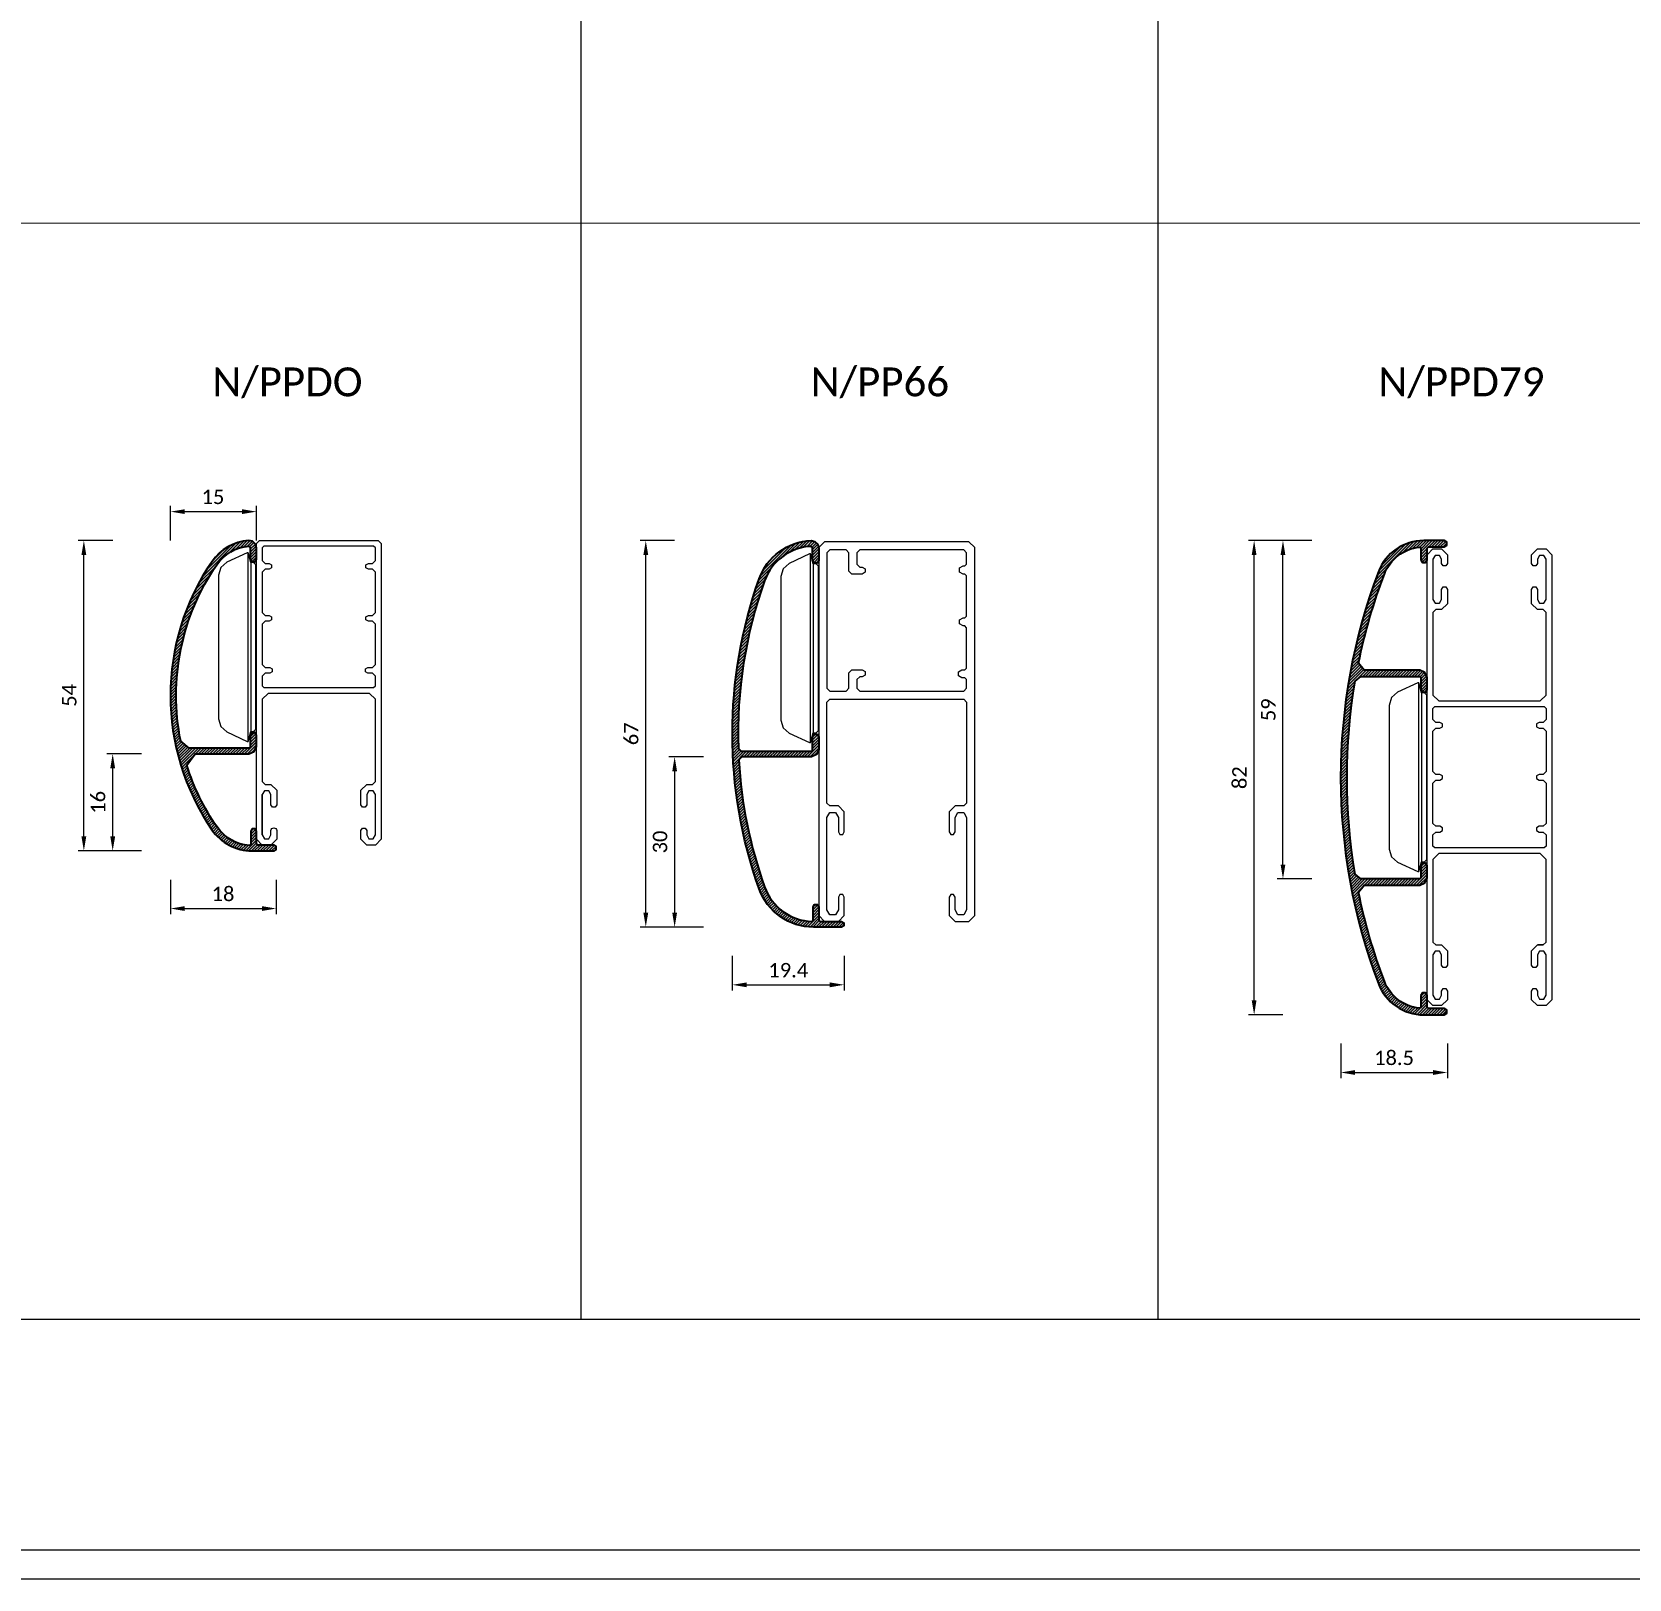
# Model space of a CAD drawing. Header units: millimetres. Extents: x 0 to 7790, y 0 to 17467.
# Drawn here: x 249.9 to 526.7, y 14745.7 to 15013.8 of the extents above; entities that cross this region are included whole.
import ezdxf

# ---------------------------------------------------------------- set-up
doc = ezdxf.new("R2010")
doc.units = ezdxf.units.MM
doc.header["$PDMODE"] = 35
doc.linetypes.add('AM_ISO02W050x2', pattern=[3.75, 3, -0.75])
doc.layers.get('0').update_dxf_attribs({"lineweight": 15})
for name, color, linetype, lineweight in [('_MB_kreskowanie_profile_0.09', 7, 'Continuous', 9), ('_MB_profile_0.25', 7, 'Continuous', 25), ('_MB_ramka_0.15', 124, 'Continuous', 15), ('_MB_solid', 7, 'Continuous', 9), ('_MB_tekst_0.25', 40, 'Continuous', 25), ('_MB_wymiar_detal_0.09', 94, 'Continuous', 9)]:
    doc.layers.add(name, color=color, linetype=linetype, lineweight=lineweight)
doc.layers.add('_MB_pomocnicze_niedrukowane', color=220, linetype='Continuous', lineweight=15, plot=False)
doc.styles.add('_MB_Calibri_Light_2.5', font='calibril.ttf', dxfattribs={"height": 2.5})
doc.dimstyles.new('_MB_detal', dxfattribs={"dimscale": 10, "dimtxt": 2.5, "dimasz": 2.5, "dimexe": 1, "dimexo": 1, "dimgap": 1.25, "dimtad": 1, "dimdsep": 46, "dimtxsty": '_MB_Calibri_Light_2.5', "dimcen": -2.5, "dimclrd": 256, "dimclre": 256, "dimclrt": 40, "dimazin": 0, "dimtfac": 0.2, "dimtmove": 1, "dimatfit": 1, "dimfxl": 5, "dimfxlon": 1, "dimtolj": 1, "dimlwd": -1, "dimlwe": -1, "dimarcsym": 0})

# ---------------------------------------------------------------- blocks, each defined once
blk = doc.blocks.new('-PP66_niewidoczne')
at = {"layer": '_MB_pomocnicze_niedrukowane'}
blk.add_lwpolyline([(4.4, 4.2), (4.15, 4.63), (3.65, 4.63), (3.4, 4.2), (3.4, 2), (2.9, 1.13), (1.9, 1.13), (1.4, 2), (1.4, 18), (1.9, 18.87), (2.9, 18.87), (3.4, 18), (3.4, 15.5), (3.65, 15.07), (4.15, 15.07), (4.4, 15.5), (4.4, 19), (3.4, 20), (1.9, 20), (1.4, 20.5), (1.4, 38), (1.9, 38.5), (25.1, 38.5), (25.6, 38), (25.6, 20.5), (25.1, 20), (23.6, 20), (22.6, 19), (22.6, 15.5), (22.85, 15.07), (23.35, 15.07), (23.6, 15.5), (23.6, 18), (24.1, 18.87), (25.1, 18.87), (25.6, 18), (25.6, 2), (25.1, 1.13), (24.1, 1.13), (23.6, 2), (23.6, 4.2), (23.35, 4.63), (22.85, 4.63), (22.6, 4.2), (22.6, 1), (23.6, 0), (26, 0), (27, 1), (27, 64.8), (26, 65.8), (1, 65.8), (0, 64.8), (0, 1), (1, 0), (3.4, 0), (4.4, 1)], close=True, dxfattribs=at)
blk.add_lwpolyline([(24.9, 42.2), (24.8, 42.2), (24.19, 42.55), (24.19, 43.25), (24.8, 43.6), (25.3, 43.6), (25.6, 43.9), (25.6, 50.9), (25.3, 51.2), (25, 51.2), (24.39, 51.55), (24.39, 52.25), (25, 52.6), (25.3, 52.6), (25.6, 52.9), (25.6, 59.9), (25.3, 60.2), (25, 60.2), (24.39, 60.55), (24.39, 61.25), (25, 61.6), (25.3, 61.6), (25.6, 61.9), (25.6, 63.9), (25.1, 64.4), (7.1, 64.4), (6.6, 63.9), (6.6, 61.9), (7.1, 61.4), (7.5, 61.4), (8.02, 61.1), (8.02, 60.5), (7.5, 60.2), (5.7, 60.2), (5.2, 60.7), (5.2, 63.9), (4.7, 64.4), (1.9, 64.4), (1.4, 63.9), (1.4, 40.4), (1.9, 39.9), (4.7, 39.9), (5.2, 40.4), (5.2, 43.1), (5.7, 43.6), (7.5, 43.6), (8.02, 43.3), (8.02, 42.7), (7.5, 42.4), (7.1, 42.4), (6.6, 41.9), (6.6, 40.4), (7.1, 39.9), (25.1, 39.9), (25.6, 40.4), (25.6, 41.9), (25.3, 42.2), (24.8, 42.2)], dxfattribs=at)
blk = doc.blocks.new('*D648')
at = {"layer": '_MB_wymiar_detal_0.09', "transparency": 16777216}
for p, q in [((371.31, 14853.68), (371.31, 14847.68)), ((390.71, 14853.68), (390.71, 14847.68)), ((373.81, 14848.68), (388.21, 14848.68))]:
    blk.add_line(p, q, dxfattribs=at)
for points in [[(373.81, 14849.09), (373.81, 14848.26), (371.31, 14848.68)], [(388.21, 14849.09), (388.21, 14848.26), (390.71, 14848.68)]]:
    blk.add_solid(points, dxfattribs=at)
at = {"layer": 'Defpoints', "color": 0, "transparency": 16777216}
for p in [(371.31, 14892.18), (390.71, 14859.18), (390.71, 14848.68)]:
    blk.add_point(p, dxfattribs=at)
at = {"layer": '_MB_wymiar_detal_0.09', "color": 40, "transparency": 16777216, "insert": (381.01, 14851.2), "char_height": 2.5, "attachment_point": 5, "style": '_MB_Calibri_Light_2.5'}
blk.add_mtext('\\A1;19.4', dxfattribs=at)
blk = doc.blocks.new('*D649')
at = {"layer": '_MB_wymiar_detal_0.09', "transparency": 16777216}
for p, q in [((361.31, 14925.68), (355.31, 14925.68)), ((356.31, 14861.18), (356.31, 14923.18)), ((361.31, 14858.68), (355.31, 14858.68))]:
    blk.add_line(p, q, dxfattribs=at)
for points in [[(355.9, 14923.18), (356.73, 14923.18), (356.31, 14925.68)], [(355.9, 14861.18), (356.73, 14861.18), (356.31, 14858.68)]]:
    blk.add_solid(points, dxfattribs=at)
at = {"layer": 'Defpoints', "color": 0, "transparency": 16777216}
for p in [(356.31, 14925.68), (385.01, 14925.68), (385.38, 14858.68)]:
    blk.add_point(p, dxfattribs=at)
at = {"layer": '_MB_wymiar_detal_0.09', "color": 40, "transparency": 16777216, "insert": (353.79, 14892.18), "char_height": 2.5, "attachment_point": 5, "rotation": 90, "style": '_MB_Calibri_Light_2.5'}
blk.add_mtext('\\A1;67', dxfattribs=at)
blk = doc.blocks.new("-N'PP66")
at = {"layer": '_MB_kreskowanie_profile_0.09'}
h = blk.add_hatch(dxfattribs=at)
h.set_pattern_fill('JIS_WOOD', color=256, scale=0.5)
h.set_pattern_definition([(45, (-602.17267, -321.26607), (-0.25, 0.25), [])])
h.paths.add_polyline_path([(0, 28.81), (0, 30.96), (-0.28, 31.43), (-0.83, 31.43), (-1.1, 30.96), (-1.1, 28.71), (-1.3, 28.51), (-13.46, 28.51), (-13.96, 28.99, -0.093854), (-9.41, 58.04, -0.305687), (-1.31, 64), (-1.1, 63.8), (-1.1, 61.56), (-0.83, 61.08), (-0.28, 61.08), (0, 61.56), (0, 63.7), (-0.18, 64.37), (-0.68, 64.85), (-1.35, 65, 0.305556), (-10.35, 58.37, 0.172922), (-10.36, 4.64, 0.317132), (-0.94, -2), (3.9, -2), (4.33, -1.75), (4.33, -1.25), (3.9, -1), (0.2, -1), (0, -0.8), (0, 1.5), (-0.25, 1.93), (-0.75, 1.93), (-1, 1.5), (-1, -0.8), (-1.21, -1, -0.308916), (-9.41, 4.98, -0.071394), (-13.87, 26.98), (-13.37, 27.51), (-1.3, 27.51), (-0.41, 27.92)])
at = {"layer": '_MB_solid'}
blk.add_hatch(color=256, dxfattribs=at).paths.add_polyline_path([(-0.41, 27.92), (0, 28.81), (0, 30.96), (-0.28, 31.43), (-0.83, 31.43), (-1.1, 30.96), (-1.1, 28.71), (-1.3, 28.51), (-13.46, 28.51), (-13.96, 28.99, -0.093854), (-9.41, 58.04, -0.305687), (-1.31, 64), (-1.1, 63.8), (-1.1, 61.56), (-0.83, 61.08), (-0.28, 61.08), (0, 61.56), (0, 63.7), (-0.18, 64.37), (-0.68, 64.85), (-1.35, 65, 0.305556), (-10.35, 58.37, 0.172922), (-10.36, 4.64, 0.317132), (-0.94, -2), (3.9, -2), (4.33, -1.75), (4.33, -1.25), (3.9, -1), (0.2, -1), (0, -0.8), (0, 1.5), (-0.25, 1.93), (-0.75, 1.93), (-1, 1.5), (-1, -0.8), (-1.21, -1, -0.308916), (-9.41, 4.98, -0.071394), (-13.87, 26.98), (-13.37, 27.51), (-1.3, 27.51)])
at = {"layer": '_MB_profile_0.25'}
blk.add_lwpolyline([(-13.87, 26.98, 0.071394), (-9.41, 4.98, 0.308916), (-1.21, -1), (-1, -0.8), (-1, 1.5), (-0.75, 1.93), (-0.25, 1.93), (0, 1.5), (0, -0.8), (0.2, -1), (3.9, -1), (4.33, -1.25), (4.33, -1.75), (3.9, -2), (-0.94, -2, -0.317132), (-10.36, 4.64, -0.172922), (-10.35, 58.37, -0.305556), (-1.35, 65), (-0.68, 64.85), (-0.18, 64.37), (0, 63.7), (0, 61.56), (-0.28, 61.08), (-0.83, 61.08), (-1.1, 61.56), (-1.1, 63.8), (-1.31, 64, 0.305687), (-9.41, 58.04, 0.093854), (-13.96, 28.99), (-13.46, 28.51), (-1.3, 28.51), (-1.1, 28.71), (-1.1, 30.96), (-0.83, 31.43), (-0.28, 31.43), (0, 30.96), (0, 28.81), (-0.41, 27.92), (-1.3, 27.51), (-13.37, 27.51)], format="xyb", close=True, dxfattribs=at)
blk = doc.blocks.new('*D650')
at = {"layer": '_MB_wymiar_detal_0.09', "transparency": 16777216}
for p, q in [((466.75, 14925.68), (460.75, 14925.68)), ((461.75, 14845.98), (461.75, 14923.18)), ((466.75, 14843.48), (460.75, 14843.48))]:
    blk.add_line(p, q, dxfattribs=at)
for points in [[(461.33, 14923.18), (462.16, 14923.18), (461.75, 14925.68)], [(461.33, 14845.98), (462.16, 14845.98), (461.75, 14843.48)]]:
    blk.add_solid(points, dxfattribs=at)
at = {"layer": 'Defpoints', "color": 0, "transparency": 16777216}
for p in [(461.75, 14925.68), (492.56, 14925.68), (491.15, 14843.48)]:
    blk.add_point(p, dxfattribs=at)
at = {"layer": '_MB_wymiar_detal_0.09', "color": 40, "transparency": 16777216, "insert": (459.22, 14884.58), "char_height": 2.5, "attachment_point": 5, "rotation": 90, "style": '_MB_Calibri_Light_2.5'}
blk.add_mtext('\\A1;82', dxfattribs=at)
blk = doc.blocks.new('*D651')
at = {"layer": '_MB_wymiar_detal_0.09', "transparency": 16777216}
for p, q in [((476.75, 14838.48), (476.75, 14832.48)), ((495.25, 14838.48), (495.25, 14832.48)), ((479.25, 14833.48), (492.75, 14833.48))]:
    blk.add_line(p, q, dxfattribs=at)
for points in [[(479.25, 14833.9), (479.25, 14833.06), (476.75, 14833.48)], [(492.75, 14833.9), (492.75, 14833.06), (495.25, 14833.48)]]:
    blk.add_solid(points, dxfattribs=at)
at = {"layer": 'Defpoints', "color": 0, "transparency": 16777216}
for p in [(476.75, 14884.58), (495.25, 14844.03), (495.25, 14833.48)]:
    blk.add_point(p, dxfattribs=at)
at = {"layer": '_MB_wymiar_detal_0.09', "color": 40, "transparency": 16777216, "insert": (486, 14836.01), "char_height": 2.5, "attachment_point": 5, "style": '_MB_Calibri_Light_2.5'}
blk.add_mtext('\\A1;18.5', dxfattribs=at)
blk = doc.blocks.new('-PPD79_niewidoczne')
at = {"layer": '_MB_pomocnicze_niedrukowane'}
blk.add_lwpolyline([(10.3, -14.28), (10.05, -14.53), (10.3, -14.28), (10.3, -7.12), (9.8, -6.62), (1, -6.62), (0.5, -7.12), (0.5, -14.28), (0.75, -14.53), (1.25, -14.53), (1.75, -15.03), (1.75, -16.28), (1.62, -16.49), (1.38, -16.49), (1.25, -16.28), (1.25, -15.4), (1.06, -15.08), (0.69, -15.08), (0.5, -15.4), (0.5, -18.9), (0.69, -19.22), (1.06, -19.22), (1.25, -18.9), (1.25, -18.53), (1.38, -18.31), (1.62, -18.31), (1.75, -18.53), (1.75, -19.28), (1.25, -19.78), (0.5, -19.78), (0, -19.28), (0, 19.28), (0.5, 19.78), (1.25, 19.78), (1.75, 19.28), (1.75, 18.53), (1.62, 18.31), (1.38, 18.31), (1.25, 18.53), (1.25, 18.9), (1.06, 19.22), (0.69, 19.22), (0.5, 18.9), (0.5, 15.4), (0.69, 15.08), (1.06, 15.08), (1.25, 15.4), (1.25, 16.28), (1.38, 16.49), (1.62, 16.49), (1.75, 16.28), (1.75, 15.03), (1.25, 14.53), (0.75, 14.53), (0.5, 14.28), (0.5, 7.12), (1, 6.62), (9.8, 6.62), (10.3, 7.12), (10.3, 14.28), (10.05, 14.53), (9.55, 14.53), (9.05, 15.03), (9.05, 16.28), (9.17, 16.49), (9.42, 16.49), (9.55, 16.28), (9.55, 15.4), (9.74, 15.08), (10.11, 15.08), (10.3, 15.4), (10.3, 18.9), (10.11, 19.22), (9.74, 19.22), (9.55, 18.9), (9.55, 18.53), (9.42, 18.31), (9.17, 18.31), (9.05, 18.53), (9.05, 19.28), (9.55, 19.78), (10.3, 19.78), (10.8, 19.28), (10.8, -19.28), (10.3, -19.78), (9.55, -19.78), (9.05, -19.28), (9.05, -18.53), (9.17, -18.31), (9.42, -18.31), (9.55, -18.53), (9.55, -18.9), (9.74, -19.22), (10.11, -19.22), (10.3, -18.9), (10.3, -15.4), (10.11, -15.08), (9.74, -15.08), (9.55, -15.4), (9.55, -16.28), (9.42, -16.49), (9.17, -16.49), (9.05, -16.28), (9.05, -15.03), (9.55, -14.53), (10.05, -14.53), (9.6, -14.53)], dxfattribs=at)
blk.add_lwpolyline([(10.15, 6.12), (10.3, 5.97), (10.3, 5), (10.05, 4.75), (9.7, 4.75), (9.48, 4.62), (9.48, 4.38), (9.7, 4.25), (10.05, 4.25), (10.3, 4), (10.3, 0.5), (10.05, 0.25), (9.7, 0.25), (9.48, 0.12), (9.48, -0.12), (9.7, -0.25), (10.05, -0.25), (10.3, -0.5), (10.3, -4), (10.05, -4.25), (9.7, -4.25), (9.48, -4.38), (9.48, -4.62), (9.7, -4.75), (10.05, -4.75), (10.3, -5), (10.3, -5.97), (10.15, -6.12), (0.65, -6.12), (0.5, -5.97), (0.5, -5), (0.75, -4.75), (1.1, -4.75), (1.32, -4.62), (1.32, -4.38), (1.1, -4.25), (0.75, -4.25), (0.5, -4), (0.5, -0.5), (0.75, -0.25), (1.1, -0.25), (1.32, -0.12), (1.32, 0.12), (1.1, 0.25), (0.75, 0.25), (0.5, 0.5), (0.5, 4), (0.75, 4.25), (1.1, 4.25), (1.32, 4.38), (1.32, 4.62), (1.1, 4.75), (0.75, 4.75), (0.5, 5), (0.5, 5.97), (0.65, 6.12)], close=True, dxfattribs=at)
blk = doc.blocks.new("-N'PPD79")
at = {"layer": '_MB_kreskowanie_profile_0.09'}
h = blk.add_hatch(dxfattribs=at)
h.set_pattern_fill('JIS_WOOD', color=256, scale=0.5, style=0)
h.set_pattern_definition([(45, (-707.6051, -345.04258), (-0.25, 0.25), [])])
h.paths.add_polyline_path([(-1.3, 18.57), (-10.92, 18.57), (-11.9, 19.77, -0.040502), (-7.42, 35.22, -0.28458), (-1.32, 39.89), (-1.1, 39.69), (-1.1, 37.67), (-0.83, 37.2), (-0.28, 37.2), (0, 37.67), (0, 39.72), (0.2, 39.92), (2.95, 39.92), (3.43, 40.2), (3.43, 40.75), (2.95, 41.02), (-0.6, 41.02, 0.311482), (-8.45, 35.61, 0.183502), (-8.45, -35.76, 0.311482), (-0.6, -41.18), (2.95, -41.18), (3.43, -40.9), (3.43, -40.35), (2.95, -40.08), (0.2, -40.08), (0, -39.88), (0, -37.83), (-0.28, -37.35), (-0.83, -37.35), (-1.1, -37.83), (-1.1, -39.84), (-1.32, -40.04, -0.28458), (-7.42, -35.37, -0.040502), (-11.9, -19.93), (-10.92, -18.73), (-1.3, -18.73), (-0.41, -18.31), (0, -17.43), (0, -15.38), (-0.28, -14.9), (-0.83, -14.9), (-1.1, -15.38), (-1.1, -17.43), (-1.3, -17.63), (-11.5, -17.63), (-12.48, -16.79, -0.084699), (-12.48, 16.64), (-11.5, 17.47), (-1.3, 17.47), (-1.1, 17.27), (-1.1, 15.22), (-0.83, 14.75), (-0.28, 14.75), (0, 15.22), (0, 17.27), (-0.41, 18.16)])
at = {"layer": '_MB_solid'}
blk.add_hatch(color=256, dxfattribs=at).paths.add_polyline_path([(-0.41, 18.16), (-1.3, 18.57), (-10.92, 18.57), (-11.9, 19.77, -0.040502), (-7.42, 35.22, -0.28458), (-1.32, 39.89), (-1.1, 39.69), (-1.1, 37.67), (-0.83, 37.2), (-0.28, 37.2), (0, 37.67), (0, 39.72), (0.2, 39.92), (2.95, 39.92), (3.43, 40.2), (3.43, 40.75), (2.95, 41.02), (-0.6, 41.02, 0.311482), (-8.45, 35.61, 0.183502), (-8.45, -35.76, 0.311482), (-0.6, -41.18), (2.95, -41.18), (3.43, -40.9), (3.43, -40.35), (2.95, -40.08), (0.2, -40.08), (0, -39.88), (0, -37.83), (-0.28, -37.35), (-0.83, -37.35), (-1.1, -37.83), (-1.1, -39.84), (-1.32, -40.04, -0.28458), (-7.42, -35.37, -0.040502), (-11.9, -19.93), (-10.92, -18.73), (-1.3, -18.73), (-0.41, -18.31), (0, -17.43), (0, -15.38), (-0.28, -14.9), (-0.83, -14.9), (-1.1, -15.38), (-1.1, -17.43), (-1.3, -17.63), (-11.5, -17.63), (-12.48, -16.79, -0.084699), (-12.48, 16.64), (-11.5, 17.47), (-1.3, 17.47), (-1.1, 17.27), (-1.1, 15.22), (-0.83, 14.75), (-0.28, 14.75), (0, 15.22), (0, 17.27)])
at = {"layer": '_MB_profile_0.25'}
blk.add_lwpolyline([(2.95, 41.02), (-0.6, 41.02, 0.311482), (-8.45, 35.61, 0.183502), (-8.45, -35.76, 0.311482), (-0.6, -41.18), (2.95, -41.18), (3.43, -40.9), (3.43, -40.35), (2.95, -40.08), (0.2, -40.08), (0, -39.88), (0, -37.83), (-0.28, -37.35), (-0.83, -37.35), (-1.1, -37.83), (-1.1, -39.84), (-1.32, -40.04, -0.28458), (-7.42, -35.37, -0.040502), (-11.9, -19.93), (-10.92, -18.73), (-1.3, -18.73), (-0.41, -18.31), (0, -17.43), (0, -15.38), (-0.28, -14.9), (-0.83, -14.9), (-1.1, -15.38), (-1.1, -17.43), (-1.3, -17.63), (-11.5, -17.63), (-12.48, -16.79, -0.084699), (-12.48, 16.64), (-11.5, 17.47), (-1.3, 17.47), (-1.1, 17.27), (-1.1, 15.22), (-0.83, 14.75), (-0.28, 14.75), (0, 15.22), (0, 17.27), (-0.41, 18.16), (-1.3, 18.57), (-10.92, 18.57), (-11.9, 19.77, -0.040502), (-7.42, 35.22, -0.28458), (-1.32, 39.89), (-1.1, 39.69), (-1.1, 37.67), (-0.83, 37.2), (-0.28, 37.2), (0, 37.67), (0, 39.72), (0.2, 39.92), (2.95, 39.92), (3.43, 40.2), (3.43, 40.75)], format="xyb", close=True, dxfattribs=at)
blk = doc.blocks.new('*D652')
at = {"layer": '_MB_wymiar_detal_0.09', "transparency": 16777216}
for p, q in [((471.75, 14925.68), (465.75, 14925.68)), ((466.75, 14869.53), (466.75, 14923.18)), ((471.75, 14867.03), (465.75, 14867.03))]:
    blk.add_line(p, q, dxfattribs=at)
for points in [[(466.33, 14923.18), (467.16, 14923.18), (466.75, 14925.68)], [(466.33, 14869.53), (467.16, 14869.53), (466.75, 14867.03)]]:
    blk.add_solid(points, dxfattribs=at)
at = {"layer": 'Defpoints', "color": 0, "transparency": 16777216}
for p in [(466.75, 14925.68), (493.37, 14925.68), (480.25, 14867.03)]:
    blk.add_point(p, dxfattribs=at)
at = {"layer": '_MB_wymiar_detal_0.09', "color": 40, "transparency": 16777216, "insert": (464.22, 14896.35), "char_height": 2.5, "attachment_point": 5, "rotation": 90, "style": '_MB_Calibri_Light_2.5'}
blk.add_mtext('\\A1;59', dxfattribs=at)
blk = doc.blocks.new('-PZO_niewidoczne')
at = {"layer": '_MB_pomocnicze_niedrukowane'}
for points in [[(-4.6, -0.03), (-5.65, -0.95), (-6.04, -2.3), (-6.04, -27.2), (-5.65, -28.54), (-4.6, -29.46), (-1.09, -31.1), (-0.89, -31.1), (-0.44, -29.4), (0.06, -29.4), (0.46, -29), (0.46, -0.5), (0.06, -0.1), (-0.44, -0.1), (-0.89, 1.6), (-1.09, 1.6), (-4.6, -0.03)], [(-0.89, -31.1), (-0.89, 1.6)], [(-0.44, -0.1), (-0.44, -29.4)]]:
    blk.add_lwpolyline(points, dxfattribs=at)
blk = doc.blocks.new('*D653')
at = {"layer": '_MB_wymiar_detal_0.09', "transparency": 16777216}
for p, q in [((366.31, 14888.18), (360.31, 14888.18)), ((361.31, 14885.68), (361.31, 14861.18)), ((366.31, 14858.68), (360.31, 14858.68))]:
    blk.add_line(p, q, dxfattribs=at)
for points in [[(360.9, 14885.68), (361.73, 14885.68), (361.31, 14888.18)], [(360.9, 14861.18), (361.73, 14861.18), (361.31, 14858.68)]]:
    blk.add_solid(points, dxfattribs=at)
at = {"layer": 'Defpoints', "color": 0, "transparency": 16777216}
for p in [(374.12, 14888.18), (361.31, 14858.68), (387.15, 14858.68)]:
    blk.add_point(p, dxfattribs=at)
at = {"layer": '_MB_wymiar_detal_0.09', "color": 40, "transparency": 16777216, "insert": (358.79, 14873.43), "char_height": 2.5, "attachment_point": 5, "rotation": 90, "style": '_MB_Calibri_Light_2.5'}
blk.add_mtext('\\A1;30', dxfattribs=at)
blk = doc.blocks.new('-PP53_niewidoczne')
at = {"layer": '_MB_pomocnicze_niedrukowane'}
blk.add_line((3, 2), (3, 2), dxfattribs=at)
blk.add_lwpolyline([(1, 0.75), (1, 7.75), (1, 0.75), (1.38, 0.1), (2.12, 0.1), (2.5, 0.75), (2.5, 1.5, -1), (3.5, 1.5), (3.5, 0), (2.5, -1), (1, -1), (0, 0), (0, 51.3), (0.5, 51.8), (21.1, 51.8), (21.6, 51.3), (21.6, 0), (20.6, -1), (19.1, -1), (18.1, 0), (18.1, 1.5), (18.35, 1.93), (18.85, 1.93), (19.1, 1.5), (19.1, 0.75), (19.47, 0.1), (20.22, 0.1), (20.6, 0.75), (20.6, 7.75), (20.22, 8.4), (19.47, 8.4), (19.1, 7.75), (19.1, 6), (18.85, 5.57), (18.35, 5.57), (18.1, 6), (18.1, 8.5), (19.1, 9.5), (20.1, 9.5), (20.6, 10), (20.6, 24.3), (19.6, 25.3), (2, 25.3), (1, 24.3), (1, 10), (1.5, 9.5), (2.5, 9.5), (3.5, 8.5), (3.5, 6), (3.25, 5.57), (2.75, 5.57), (2.5, 6), (2.5, 7.75), (2.12, 8.4), (1.38, 8.4), (1, 7.75)], format="xyb", dxfattribs=at)
blk.add_lwpolyline([(1.3, 50.8), (1, 50.5), (1, 48.3), (1.5, 47.8), (2.2, 47.8), (2.63, 47.55), (2.63, 47.05), (2.2, 46.8), (1.5, 46.8), (1, 46.3), (1, 39.3), (1.5, 38.8), (2.2, 38.8), (2.63, 38.55), (2.63, 38.05), (2.2, 37.8), (1.5, 37.8), (1, 37.3), (1, 30.3), (1.5, 29.8), (2.3, 29.8), (2.73, 29.55), (2.73, 29.05), (2.3, 28.8), (1.5, 28.8), (1, 28.3), (1, 26.6), (1.3, 26.3), (20.3, 26.3), (20.6, 26.6), (20.6, 28.3), (20.1, 28.8), (19.3, 28.8), (18.87, 29.05), (18.87, 29.55), (19.3, 29.8), (20.1, 29.8), (20.6, 30.3), (20.6, 37.3), (20.1, 37.8), (19.4, 37.8), (18.97, 38.05), (18.97, 38.55), (19.4, 38.8), (20.1, 38.8), (20.6, 39.3), (20.6, 46.3), (20.1, 46.8), (19.4, 46.8), (18.97, 47.05), (18.97, 47.55), (19.4, 47.8), (20.1, 47.8), (20.6, 48.3), (20.6, 50.5), (20.3, 50.8)], close=True, dxfattribs=at)
blk = doc.blocks.new('*D654')
at = {"layer": '_MB_wymiar_detal_0.09', "transparency": 16777216}
for p, q in [((263.92, 14925.69), (257.92, 14925.69)), ((258.92, 14874.4), (258.92, 14923.19)), ((263.92, 14871.9), (257.92, 14871.9))]:
    blk.add_line(p, q, dxfattribs=at)
for points in [[(258.5, 14923.19), (259.34, 14923.19), (258.92, 14925.69)], [(258.5, 14874.4), (259.34, 14874.4), (258.92, 14871.9)]]:
    blk.add_solid(points, dxfattribs=at)
at = {"layer": 'Defpoints', "color": 0, "transparency": 16777216}
for p in [(258.92, 14925.69), (287.45, 14925.69), (288.72, 14871.9)]:
    blk.add_point(p, dxfattribs=at)
at = {"layer": '_MB_wymiar_detal_0.09', "color": 40, "transparency": 16777216, "insert": (256.4, 14898.84), "char_height": 2.5, "attachment_point": 5, "rotation": 90, "style": '_MB_Calibri_Light_2.5'}
blk.add_mtext('\\A1;54', dxfattribs=at)
blk = doc.blocks.new('*D655')
at = {"layer": '_MB_wymiar_detal_0.09', "transparency": 16777216}
for p, q in [((273.92, 14925.69), (273.92, 14931.69)), ((288.84, 14925.69), (288.84, 14931.69)), ((276.42, 14930.69), (286.34, 14930.69))]:
    blk.add_line(p, q, dxfattribs=at)
for points in [[(276.42, 14931.11), (276.42, 14930.28), (273.92, 14930.69)], [(286.34, 14931.11), (286.34, 14930.28), (288.84, 14930.69)]]:
    blk.add_solid(points, dxfattribs=at)
at = {"layer": 'Defpoints', "color": 0, "transparency": 16777216}
for p in [(288.84, 14930.69), (288.84, 14924.4), (273.92, 14898.82)]:
    blk.add_point(p, dxfattribs=at)
at = {"layer": '_MB_wymiar_detal_0.09', "color": 40, "transparency": 16777216, "insert": (281.29, 14933.24), "char_height": 2.5, "attachment_point": 5, "style": '_MB_Calibri_Light_2.5'}
blk.add_mtext('\\A1;15', dxfattribs=at)
blk = doc.blocks.new('*D656')
at = {"layer": '_MB_wymiar_detal_0.09', "transparency": 16777216}
for p, q in [((273.92, 14866.9), (273.92, 14860.9)), ((292.27, 14866.9), (292.27, 14860.9)), ((276.42, 14861.9), (289.77, 14861.9))]:
    blk.add_line(p, q, dxfattribs=at)
for points in [[(276.42, 14862.31), (276.42, 14861.48), (273.92, 14861.9)], [(289.77, 14862.31), (289.77, 14861.48), (292.27, 14861.9)]]:
    blk.add_solid(points, dxfattribs=at)
at = {"layer": 'Defpoints', "color": 0, "transparency": 16777216}
for p in [(273.92, 14898.82), (292.27, 14872.42), (292.27, 14861.9)]:
    blk.add_point(p, dxfattribs=at)
at = {"layer": '_MB_wymiar_detal_0.09', "color": 40, "transparency": 16777216, "insert": (283.04, 14864.42), "char_height": 2.5, "attachment_point": 5, "style": '_MB_Calibri_Light_2.5'}
blk.add_mtext('\\A1;18', dxfattribs=at)
blk = doc.blocks.new("-N'PPDO")
at = {"layer": '_MB_kreskowanie_profile_0.09'}
h = blk.add_hatch(dxfattribs=at)
h.set_pattern_fill('JIS_WOOD', color=256, scale=0.5)
h.set_pattern_definition([(45, (-504.69944, -334.26306), (-0.25, 0.25), [])])
h.paths.add_polyline_path([(-10.64, 14.8), (-1.3, 14.8), (-0.41, 15.21), (0, 16.1), (0, 18.05), (-0.28, 18.53), (-0.83, 18.53), (-1.1, 18.05), (-1.1, 16), (-1.3, 15.8), (-11.67, 15.8), (-13.14, 17.01, -0.20235), (-6.89, 47.6, -0.228408), (-1.31, 50.8), (-1.1, 50.6), (-1.1, 48.55), (-0.83, 48.08), (-0.28, 48.08), (0, 48.55), (0, 50.5), (-0.19, 51.18), (-0.71, 51.66), (-1.39, 51.8, 0.228141), (-7.71, 48.17, 0.309574), (-7.73, 1.66, 0.247557), (-0.8, -2), (3, -2), (3.43, -1.75), (3.43, -1.25), (3, -1), (0.2, -1), (0, -0.8), (0, 1.4), (-0.25, 1.83), (-0.75, 1.83), (-1, 1.4), (-1, -0.86), (-1.21, -1.06, -0.230284), (-6.84, 2.14, -0.074631), (-12.07, 12.85)])
at = {"layer": '_MB_solid'}
blk.add_hatch(color=256, dxfattribs=at).paths.add_polyline_path([(-6.89, 47.6, -0.228408), (-1.31, 50.8), (-1.1, 50.6), (-1.1, 48.55), (-0.83, 48.08), (-0.28, 48.08), (0, 48.55), (0, 50.5), (-0.19, 51.18), (-0.71, 51.66), (-1.39, 51.8, 0.228141), (-7.71, 48.17, 0.309574), (-7.73, 1.66, 0.247557), (-0.8, -2), (3, -2), (3.43, -1.75), (3.43, -1.25), (3, -1), (0.2, -1), (0, -0.8), (0, 1.4), (-0.25, 1.83), (-0.75, 1.83), (-1, 1.4), (-1, -0.86), (-1.21, -1.06, -0.230284), (-6.84, 2.14, -0.074631), (-12.07, 12.85), (-10.64, 14.8), (-1.3, 14.8), (-0.41, 15.21), (0, 16.1), (0, 18.05), (-0.28, 18.53), (-0.83, 18.53), (-1.1, 18.05), (-1.1, 16), (-1.3, 15.8), (-11.67, 15.8), (-13.14, 17.01, -0.20235)])
at = {"layer": '_MB_profile_0.25'}
blk.add_lwpolyline([(0, 18.05), (-0.28, 18.53), (-0.83, 18.53), (-1.1, 18.05), (-1.1, 16), (-1.3, 15.8), (-11.67, 15.8), (-13.14, 17.01, -0.20235), (-6.89, 47.6, -0.228408), (-1.31, 50.8), (-1.1, 50.6), (-1.1, 48.55), (-0.83, 48.08), (-0.28, 48.08), (0, 48.55), (0, 50.5), (-0.19, 51.18), (-0.71, 51.66), (-1.39, 51.8, 0.228141), (-7.71, 48.17, 0.309574), (-7.73, 1.66, 0.247557), (-0.8, -2), (3, -2), (3.43, -1.75), (3.43, -1.25), (3, -1), (0.2, -1), (0, -0.8), (0, 1.4), (-0.25, 1.83), (-0.75, 1.83), (-1, 1.4), (-1, -0.86), (-1.21, -1.06, -0.230284), (-6.84, 2.14, -0.074631), (-12.07, 12.85), (-10.64, 14.8), (-1.3, 14.8), (-0.41, 15.21), (0, 16.1)], format="xyb", close=True, dxfattribs=at)
blk = doc.blocks.new('*D657')
at = {"layer": '_MB_wymiar_detal_0.09', "transparency": 16777216}
for p, q in [((268.92, 14888.7), (262.92, 14888.7)), ((263.92, 14874.4), (263.92, 14886.2)), ((268.92, 14871.9), (262.92, 14871.9))]:
    blk.add_line(p, q, dxfattribs=at)
for points in [[(263.5, 14886.2), (264.34, 14886.2), (263.92, 14888.7)], [(263.5, 14874.4), (264.34, 14874.4), (263.92, 14871.9)]]:
    blk.add_solid(points, dxfattribs=at)
at = {"layer": 'Defpoints', "color": 0, "transparency": 16777216}
for p in [(263.92, 14888.7), (286.41, 14888.7), (288.46, 14871.9)]:
    blk.add_point(p, dxfattribs=at)
at = {"layer": '_MB_wymiar_detal_0.09', "color": 40, "transparency": 16777216, "insert": (261.39, 14880.3), "char_height": 2.5, "attachment_point": 5, "rotation": 90, "style": '_MB_Calibri_Light_2.5'}
blk.add_mtext('\\A1;16', dxfattribs=at)

msp = doc.modelspace()

# ---------------------------------------------------------------- linework, layer by layer
at = {"layer": '_MB_pomocnicze_niedrukowane'}
msp.add_lwpolyline([(45.081, 15740.68), (944.472, 15740.68), (944.472, 14790.68), (45.081, 14790.68)], close=True, dxfattribs=at)
at = {"layer": '_MB_ramka_0.15'}
for points in [[(0, 15920.68), (989.472, 15920.68), (989.472, 14745.68), (0, 14745.68)], [(5, 15915.68), (984.472, 15915.68), (984.472, 14750.68), (5, 14750.68)]]:
    msp.add_lwpolyline(points, close=True, dxfattribs=at)
for points in [[(944.435, 15168.597), (944.472, 14790.68), (45.081, 14790.68), (45.081, 15740.68), (944.472, 15740.68), (944.472, 15168.597)], [(345.081, 15740.68), (345.081, 14790.68)], [(445.081, 15740.68), (445.081, 14790.68)], [(45.076, 14980.68), (944.453, 14980.768)]]:
    msp.add_lwpolyline(points, dxfattribs=at)

# ---------------------------------------------------------------- block references
for name, p in [("-N'PPDO", (288.84, 14873.897)), ('-PP53_niewidoczne', (288.84, 14873.897)), ("-N'PP66", (386.313, 14860.675)), ("-N'PPD79", (491.745, 14884.657)), ('-PZO_niewidoczne', (288.29, 14921.972)), ('-PZO_niewidoczne', (385.763, 14921.755)), ('-PP66_niewidoczne', (386.313, 14859.675)), ('-PZO_niewidoczne', (491.195, 14899.404))]:
    msp.add_blockref(name, p)
at = {"linetype": 'AM_ISO02W050x2', "xscale": 2, "yscale": 2, "zscale": 2}
msp.add_blockref('-PPD79_niewidoczne', (491.745, 14884.657), dxfattribs=at)

# ---------------------------------------------------------------- texts
at = {"layer": '_MB_tekst_0.25', "char_height": 5, "width": 34.71749, "attachment_point": 1, "style": '_MB_Calibri_Light_2.5'}
for s, insert in [('{\\C256;N/PPDO}', (281.176, 14955.681)), ('N/PP66', (384.888, 14955.681)), ('N/PPD79', (483.285, 14955.681))]:
    msp.add_mtext(s, dxfattribs=dict(at, insert=insert))

# ---------------------------------------------------------------- dimensions: what is measured, and where the dimension line sits
at = {"layer": '_MB_wymiar_detal_0.09'}
for base, p2, text, picture, middle in [((288.84, 14930.693), (288.84, 14924.397), '15', '*D655', (281.291, 14930.723)), ((292.273, 14861.897), (292.273, 14872.423), '18', '*D656', (283.041, 14861.897))]:
    dim = msp.add_linear_dim(base=base, p1=(273.92, 14898.823), p2=p2, text=text, dimstyle='_MB_detal', override={"dimtol": 0, "dimlim": 0, "dimtp": 0, "dimtm": 0, "dimtfac": 0.2, "dimtdec": 2, "dimtolj": 1, "dimtzin": 8}, dxfattribs=at)
    dim.commit()
    dim.dimension.update_dxf_attribs({"geometry": picture, "text_midpoint": middle, "dimtype": 160})
for base, p1, p2, text, picture, middle in [((258.92, 14925.693), (288.721, 14871.897), (287.445, 14925.693), '54', '*D654', (258.92, 14898.837)), ((461.745, 14925.68), (491.146, 14843.48), (492.555, 14925.68), '82', '*D650', (461.745, 14884.58)), ((466.745, 14925.68), (480.247, 14867.03), (493.367, 14925.68), '59', '*D652', (466.745, 14896.355))]:
    dim = msp.add_linear_dim(base=base, p1=p1, p2=p2, angle=90, text=text, dimstyle='_MB_detal', override={"dimtol": 0, "dimlim": 0, "dimtp": 0, "dimtm": 0, "dimtfac": 0.2, "dimtdec": 2, "dimtolj": 1, "dimtzin": 8}, dxfattribs=at)
    dim.commit()
    dim.dimension.update_dxf_attribs({"geometry": picture, "text_midpoint": middle, "dimtype": 160})
dim = msp.add_linear_dim(base=(356.313, 14925.68), p1=(385.3764, 14858.6753), p2=(385.013, 14925.68), angle=90, dimstyle='_MB_detal', override={"dimtol": 0, "dimlim": 0, "dimtp": 0, "dimtm": 0, "dimtfac": 0.2, "dimtdec": 2, "dimtolj": 1, "dimtzin": 8}, dxfattribs=at)
dim.commit()
dim.dimension.update_dxf_attribs({"geometry": '*D649', "text_midpoint": (356.313, 14892.1777), "dimtype": 160})
for base, p1, p2, picture, middle in [((390.713, 14848.675), (371.313, 14892.182), (390.713, 14859.175), '*D648', (381.013, 14848.675)), ((495.245, 14833.48), (476.745, 14884.58), (495.245, 14844.03), '*D651', (485.995, 14833.48))]:
    dim = msp.add_linear_dim(base=base, p1=p1, p2=p2, dimstyle='_MB_detal', override={"dimtol": 0, "dimlim": 0, "dimtp": 0, "dimtm": 0, "dimtfac": 0.2, "dimtdec": 2, "dimtolj": 1, "dimtzin": 8}, dxfattribs=at)
    dim.commit()
    dim.dimension.update_dxf_attribs({"geometry": picture, "text_midpoint": middle, "dimtype": 160})
for base, p1, p2, text, picture, middle in [((263.92, 14888.698), (288.462, 14871.897), (286.412, 14888.698), '16', '*D657', (261.395, 14880.297)), ((361.313, 14858.675), (374.117, 14888.181), (387.153, 14858.675), '30', '*D653', (358.786, 14873.428))]:
    dim = msp.add_linear_dim(base=base, p1=p1, p2=p2, angle=90, text=text, dimstyle='_MB_detal', override={"dimtol": 0, "dimlim": 0, "dimtp": 0, "dimtm": 0, "dimtfac": 0.2, "dimtdec": 2, "dimtolj": 1, "dimtzin": 8}, dxfattribs=at)
    dim.commit()
    dim.dimension.update_dxf_attribs({"geometry": picture, "text_midpoint": middle})

doc.saveas('drawing.dxf')
